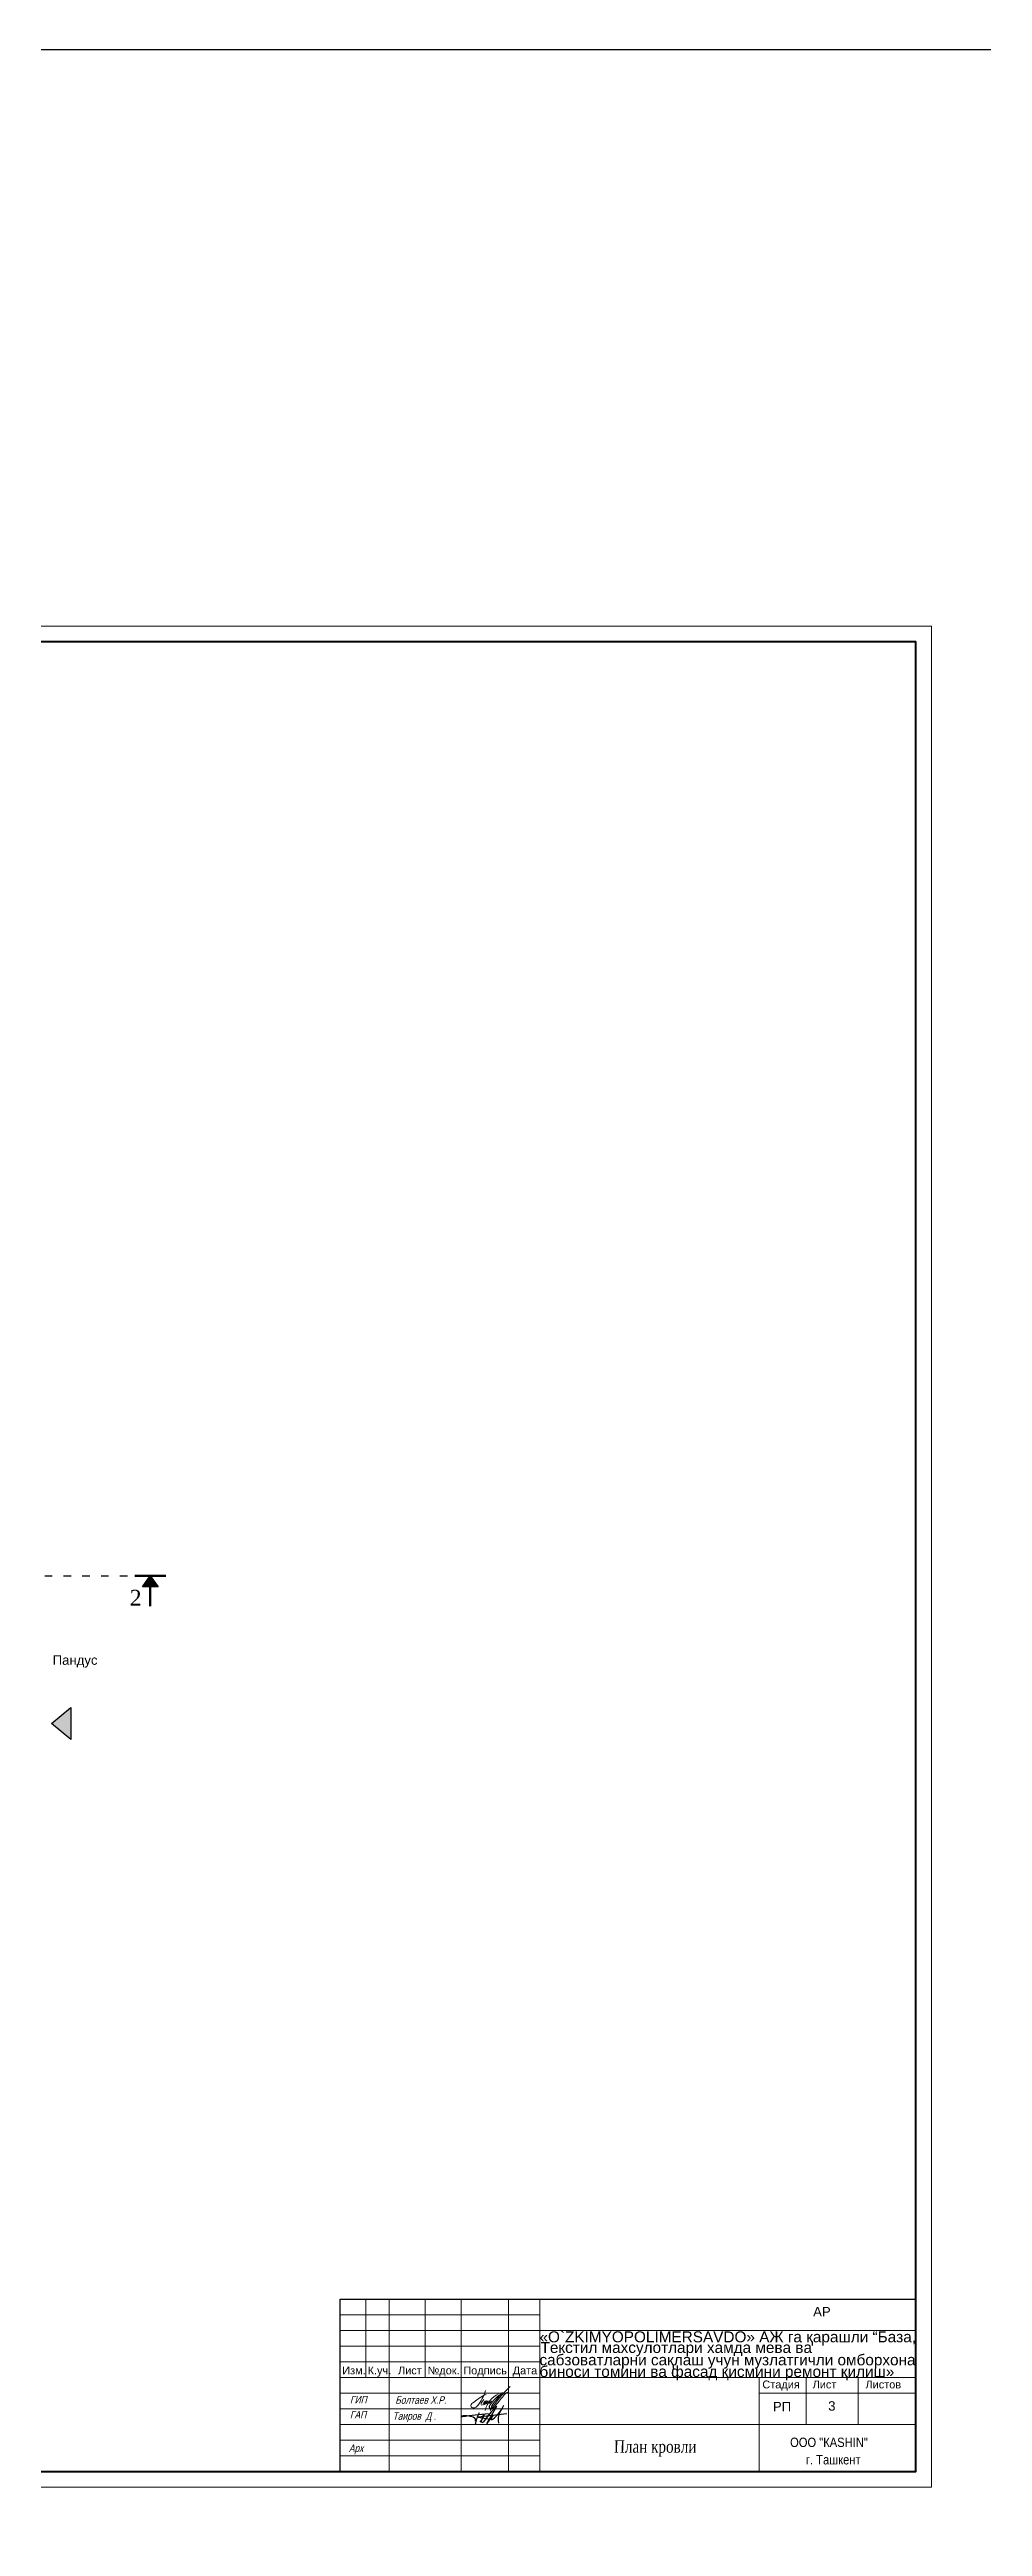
# Model space of a CAD drawing. Header units: millimetres. Extents: x 72928 to 1386960, y 320086 to 445536.
# Drawn here: x 271216 to 300973, y 366483 to 445536 of the extents above; entities that cross this region are included whole.
import ezdxf

# ---------------------------------------------------------------- set-up
doc = ezdxf.new("R2010")
doc.units = ezdxf.units.MM
doc.linetypes.add('ACAD_ISO03W100', pattern=[30, 12, -18])
doc.layers.add('ђЂЊЉЂ', color=7, linetype='Continuous')
doc.styles.add('Fayz', font='times.ttf', dxfattribs={"width": 0.8, "oblique": 1})
doc.styles.add('ira', font='arial.ttf', dxfattribs={"height": 3})
doc.styles.add('J~stule', font='dutch.ttf')

# ---------------------------------------------------------------- blocks, each defined once
blk = doc.blocks.new('fhdfghf')
at = {"color": 5, "lineweight": 20}
blk.add_line((664280, -199007, -14), (664210, -199108, -14), dxfattribs=at)
for centre, radius, start, end in [((663973, -199211, -14), 102, 115.60321, 197.52976), ((663964, -199145, -14), 131, 228.12548, 331.88384), ((665360, -200861, -14), 2253, 116.52499, 129.39953), ((663150, -198412, -14), 1223, 319.465, 345.13222), ((664258, -199149, -14), 63.1, 140.30017, 221.08227), ((664303, -199184, -14), 47.6, 124.86592, 181.7353), ((664387, -199157, -14), 112, 104.09821, 173.48119), ((664061, -198796, -14), 409, 301.62839, 317.30708), ((664304, -199134, -14), 30.6, 199.47047, 297.42016), ((664222, -198955, -14), 228, 294.9657, 331.78019), ((665091, -199543, -14), 789, 115.62125, 166.41289), ((664386, -199103, -14), 47.3, 230.28369, 302.13672), ((664347, -199062, -14), 18.5, 323.16135, 47.56506), ((664453, -199112, -14), 18.7, 151.33638, 325.71884), ((665482, -199822, -14), 1184, 126.22001, 150.11417), ((665071, -199693, -14), 830, 130.33093, 136.57434), ((667650, -201327, -14), 3722, 132.67819, 148.13498), ((664516, -199105, -14), 24, 157.93366, 322.14584), ((664604, -199274, -14), 91.5, 139.06414, 153.56741), ((666784, -200665, -14), 2676, 135.4958, 147.17844), ((660730, -195797, -14), 5196, 318.6511, 323.48771), ((665234, -199150, -14), 419, 117.72591, 141.49444), ((664538, -199262, -14), 86.9, 159.66949, 162.70652), ((664556, -199250, -14), 37.2, 153.64696, 295.56335), ((664456, -199098, -14), 219, 302.00002, 323.63443), ((664699, -199257, -14), 71.4, 150.63485, 202.47397)]:
    blk.add_arc(centre, radius, start, end, dxfattribs=at)
at = {"color": 5}
for centre, radius, start, end in [((664605, -199261, -14), 277, 133.44316, 153.71279), ((664418, -199065, -14), 5.37, 20.55043, 127.12834), ((664817, -198912, -14), 57, 48.03481, 133.19568), ((664817, -198912, -14), 57, 321.80716, 323.5871), ((664493, -199251, -14), 41.1, 159.02865, 264.31921), ((664469, -199173, -14), 121, 279.65503, 322.38926)]:
    blk.add_arc(centre, radius, start, end, dxfattribs=at)
blk = doc.blocks.new('hfgjfj')
at = {"color": 5}
for p, q in [((665018, -199469, -14), (664098, -199571, -14)), ((664098, -199571, -14), (664547, -199648, -14)), ((664168, -199728, -14), (664208, -199682, -14)), ((664330, -199647, -14), (664274, -199719, -14)), ((664518, -199405, -14), (664330, -199647, -14)), ((664375, -199772, -14), (664698, -199224, -14)), ((664698, -199224, -14), (664518, -199405, -14)), ((664573, -199518, -14), (664523, -199598, -14))]:
    blk.add_line(p, q, dxfattribs=at)
for centre, radius, start, end in [((663824, -198697, -14), 1203, 308.33184, 335.92367), ((663681, -200296, -14), 765, 80.74917, 98.77163), ((663589, -199533, -14), 25.4, 195.37878, 273.8454), ((683781, -375645, -14), 177240, 96.26802, 96.54112), ((663775, -199926, -14), 386, 57.49465, 85.66489), ((663922, -199679, -14), 98.8, 346.77694, 52.84546), ((665794, -200195, -14), 1832, 155.33856, 167.762), ((664239, -199701, -14), 39.4, 127.56812, 331.95321), ((663049, -199001, -14), 1345, 329.55013, 338.11727), ((664465, -199629, -14), 235, 143.93274, 183.58341), ((664284, -199499, -14), 13, 347.87873, 134.53888), ((667480, -201984, -14), 3812, 139.68572, 144.53185), ((664577, -199631, -14), 63.2, 148.96163, 194.99001), ((664537, -199599, -14), 53.2, 246.62258, 307.87123), ((665310, -199648, -14), 570, 155.28531, 192.31287)]:
    blk.add_arc(centre, radius, start, end, dxfattribs=at)

msp = doc.modelspace()

# ---------------------------------------------------------------- hatches: boundary and pattern name
h = msp.add_hatch(color=7)
h.dxf.hatch_style = 1
h.paths.add_polyline_path([(274429.4, 396820.1), (274179.4, 396470.1), (274679.4, 396470.1)])
h = msp.add_hatch(color=1)
h.dxf.hatch_style = 1
h.paths.add_polyline_path([(271897.1, 392620.7), (271897.1, 391600.7), (271277.1, 392110.7)])

# ---------------------------------------------------------------- linework, layer by layer
at = {"color": 1, "linetype": 'ACAD_ISO03W100', "ltscale": 20}
msp.add_line((215860.3, 396820.1), (273934.2, 396820.1), dxfattribs=at)
at = {"lineweight": 50}
for p, q in [((274924.7, 396820.1), (273934.2, 396820.1)), ((274429.4, 396470.1), (274429.4, 395859.8))]:
    msp.add_line(p, q, dxfattribs=at)
at = {"lineweight": 20}
for p, q in [((281307.3, 373737.1), (281307.3, 371237.1)), ((283200.2, 373737.1), (283200.2, 371237.1))]:
    msp.add_line(p, q, dxfattribs=at)
at = {"color": 1}
msp.add_lwpolyline([(72928.2, 445536.1), (621892.2, 445536.1), (621892.2, 320086.1), (72928.2, 320086.1)], close=True, dxfattribs=at)
at = {"lineweight": 20}
msp.add_lwpolyline([(195250.2, 367737.1), (299350.2, 367737.1), (299350.2, 427137.1), (195250.2, 427137.1)], close=True, dxfattribs=at)
at = {"lineweight": 40}
msp.add_lwpolyline([(197250.2, 368237.1), (298850.2, 368237.1), (298850.2, 426637.1), (197250.2, 426637.1)], close=True, dxfattribs=at)
msp.add_lwpolyline([(274179.4, 396470.1), (274429.4, 396820.1), (274679.4, 396470.1), (274179.4, 396470.1)])
msp.add_lwpolyline([(271897.1, 392620.7), (271897.1, 391600.7), (271277.1, 392110.7), (271277.1, 392110.7)], close=True)
at = {"lineweight": 30}
msp.add_lwpolyline([(280483.7, 368237.1), (280483.7, 373737.1), (298850.2, 373737.1)], dxfattribs=at)
at = {"layer": 'ђЂЊЉЂ', "color": 7, "linetype": 'Continuous', "lineweight": 20}
for p, q in [((280483.7, 373737.1), (298850.2, 373737.1)), ((280483.7, 368237.1), (280483.7, 373737.1)), ((286850.2, 373237.1), (280483.7, 373237.1)), ((284350.2, 373737.1), (284350.2, 371737.1)), ((285850.2, 373737.1), (285850.2, 368237.1)), ((286850.2, 373737.1), (286850.2, 368237.1)), ((286850.2, 372737.1), (280483.7, 372737.1)), ((298850.2, 372737.1), (286850.2, 372737.1)), ((286850.2, 372237.1), (280483.7, 372237.1)), ((286850.2, 371737.1), (280483.7, 371737.1)), ((284350.2, 372237.1), (284350.2, 368237.1)), ((286850.2, 371237.1), (280483.7, 371237.1)), ((298850.2, 371237.1), (286850.2, 371237.1)), ((293850.2, 368237.1), (293850.2, 371237.1)), ((295350.2, 371237.1), (295350.2, 369737.1)), ((297005.6, 371237.1), (297005.6, 369737.1)), ((297005.6, 371237.1), (297005.6, 369737.1)), ((286850.2, 370737.1), (280483.7, 370737.1)), ((286850.2, 370237.1), (280483.7, 370237.1)), ((298850.2, 370737.1), (293850.2, 370737.1)), ((286850.2, 369737.1), (280483.7, 369737.1)), ((286850.2, 369237.1), (280483.7, 369237.1)), ((298850.2, 369737.1), (286850.2, 369737.1)), ((286850.2, 368737.1), (280483.7, 368737.1))]:
    msp.add_line(p, q, dxfattribs=at)
at = {"layer": 'ђЂЊЉЂ', "linetype": 'Continuous', "lineweight": 20}
msp.add_line((282050.2, 373737.1), (282050.2, 368237.1), dxfattribs=at)

# ---------------------------------------------------------------- block references
at = {"lineweight": 30}
for name in ['fhdfghf', 'hfgjfj']:
    msp.add_blockref(name, (-379214.1, 569543.8, 14.3), dxfattribs=at)

# ---------------------------------------------------------------- texts
at = {"lineweight": 20, "style": 'ira'}
msp.add_text('Пандус', height=300, dxfattribs=at).set_placement((271315.5, 393984.7))
at = {"style": 'ira'}
for s, p in [('«O`ZKIMYOPOLIMERSAVDO» АЖ га қарашли “База,', (286842.4, 372359.5)), ('Текстил махсулотлари хамда мева ва ', (286876.8, 372019.9)), ('сабзоватларни сақлаш учун музлатгичли омборхона', (286842.4, 371625.2)), ('биноси томини ва фасад қисмини ремонт қилиш»', (286842.4, 371253.1))]:
    msp.add_text(s, height=350, dxfattribs=at).set_placement(p)
at = {"style": 'ira', "width": 0.85}
for s, p in [('OOO "КАSHIN"', (294837.8, 369017.8)), ('г. Ташкент', (295343.1, 368462.9))]:
    msp.add_text(s, height=300, dxfattribs=at).set_placement(p)
at = {"insert": (273774, 396375.3), "char_height": 500, "attachment_point": 1, "style": 'J~stule'}
msp.add_mtext_dynamic_manual_height_columns('2', width=785.766, gutter_width=3676.1, heights=[0], dxfattribs=at)
at = {"lineweight": 20, "insert": (289217, 369235.8), "char_height": 400, "attachment_point": 1, "style": 'Fayz'}
msp.add_mtext('План кровли', dxfattribs=at)
at = {"layer": 'ђЂЊЉЂ', "color": 7, "linetype": 'Continuous', "lineweight": 20, "style": 'ira'}
for s, height, p in [('АР', 300, (295572.8, 373187)), ('Изм.', 250, (280551.2, 371336.9)), ('К.уч.', 250, (281361, 371336.9)), ('Лист', 250, (282330.3, 371336.9)), ('№док.', 250, (283272.6, 371336.9)), ('Подпись', 250, (284414.6, 371336.9)), ('Дата', 250, (285987.7, 371336.9)), ('Стадия', 250, (293952.4, 370889.4)), ('Лист', 250, (295555.5, 370889.4)), ('Лист', 250, (295555.5, 370889.4)), ('Листов', 250, (297241.6, 370889.4)), ('Листов', 250, (297241.6, 370889.4)), ('РП', 300, (294288.7, 370159.7)), ('РП', 300, (294288.7, 370159.7)), ('3', 300, (296052.3, 370179.2))]:
    msp.add_text(s, height=height, dxfattribs=at).set_placement(p)
at = {"layer": 'ђЂЊЉЂ', "color": 7, "linetype": 'Continuous', "lineweight": 20, "style": 'ira', "oblique": 15, "width": 0.8}
for s, p in [('ГАП', (280796.2, 369928.7)), ('ГИП', (280798.8, 370408.9)), ('Таиров  Д .', (282157.1, 369886.3)), ('Болтаев Х.Р.', (282242.7, 370397.8)), ('Арх', (280762.2, 368859.5))]:
    msp.add_text(s, height=240, dxfattribs=at).set_placement(p)

doc.saveas('drawing.dxf')
